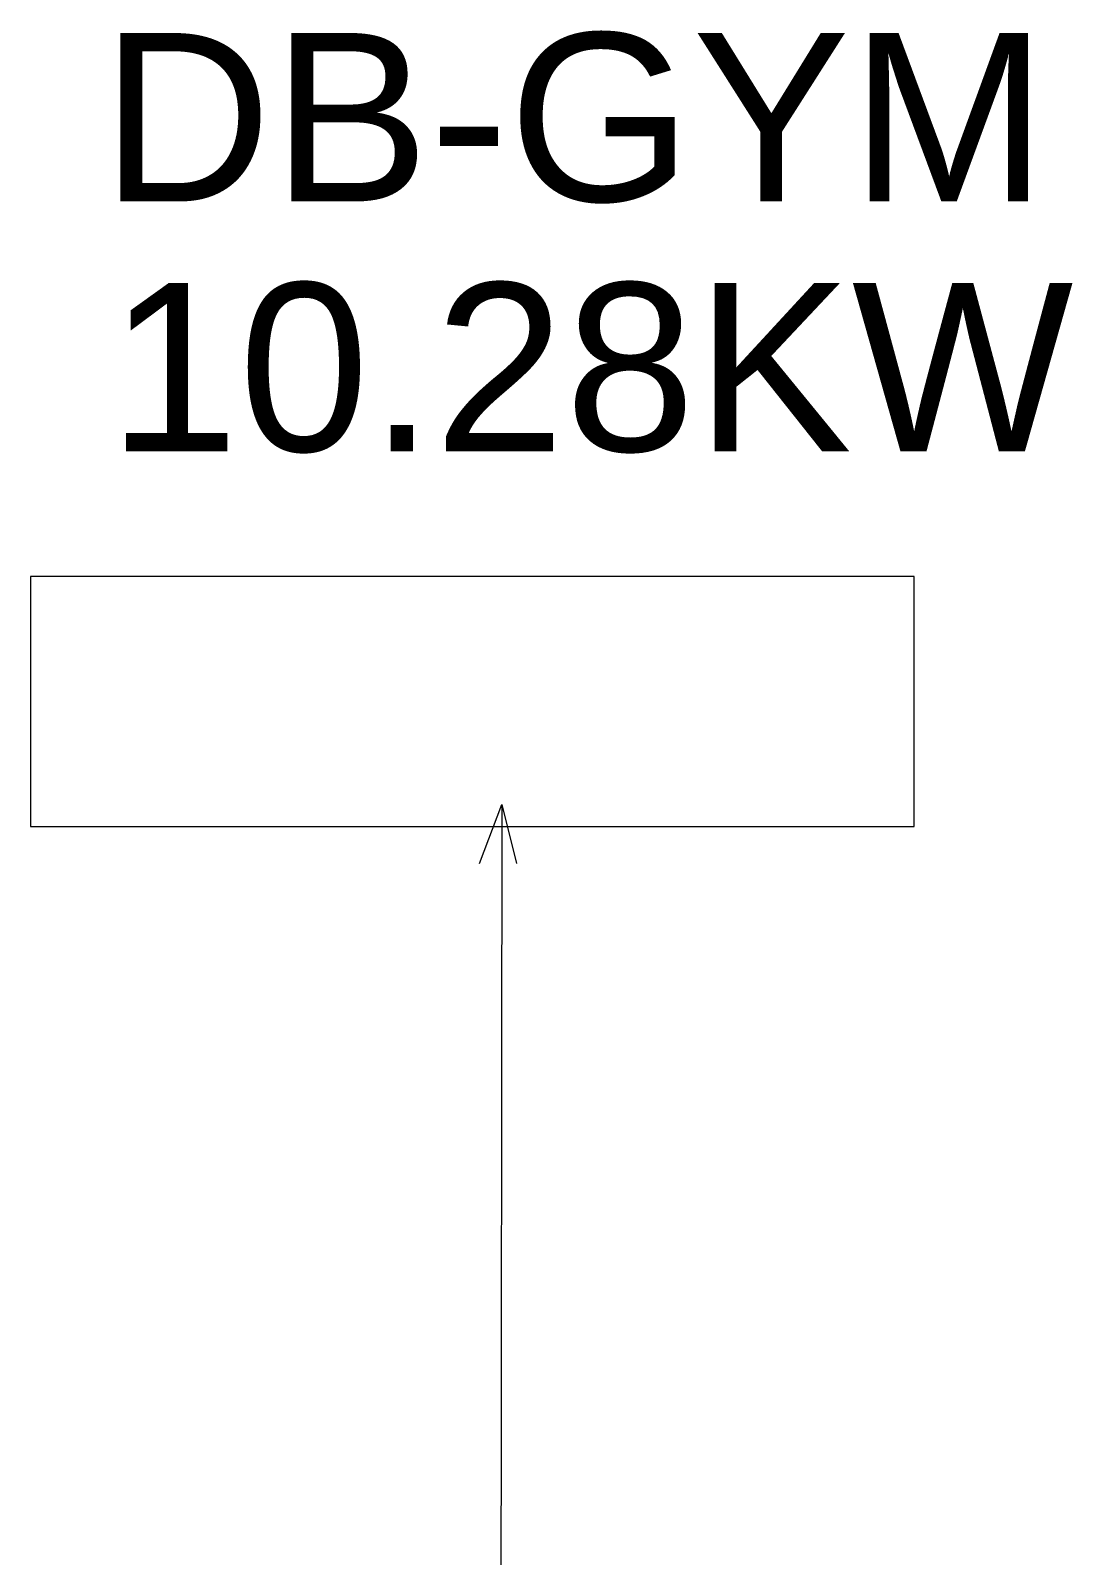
# Model space of a CAD drawing. Header units: inches. Extents: x 0.2 to 10.8, y 0.5 to 8.
# Drawn here: x 1.8783 to 2.1142, y 4.9617 to 5.3069 of the extents above; entities that cross this region are included whole.
import ezdxf

# ---------------------------------------------------------------- set-up
doc = ezdxf.new("R2010")
doc.units = ezdxf.units.IN
doc.header["$MEASUREMENT"] = 0
doc.layers.add('PDF_Geometry', color=7, linetype='Continuous')
doc.layers.add('PDF_Text', color=1, linetype='Continuous')
doc.styles.add('PDF Microsoft Sans Serif', font='micross.ttf')

msp = doc.modelspace()

# ---------------------------------------------------------------- linework, layer by layer
at = {"layer": 'PDF_Geometry', "color": 1, "lineweight": 13}
msp.add_lwpolyline([(1.87833, 5.12667), (2.07833, 5.12667), (2.07833, 5.18333), (1.87833, 5.18333), (1.87833, 5.12667)], dxfattribs=at)
at = {"layer": 'PDF_Geometry', "color": 1, "lineweight": 9}
for points in [[(1.98, 5.11833), (1.985, 5.13167), (1.98833, 5.11833)], [(1.985, 5.13167), (1.98333, 3.735)]]:
    msp.add_lwpolyline(points, dxfattribs=at)

# ---------------------------------------------------------------- texts
at = {"layer": 'PDF_Text', "char_height": 0.038116, "attachment_point": 7, "style": 'PDF Microsoft Sans Serif'}
for s, insert in [('\\W1.005853;DB-GYM', (1.89427, 5.26768)), ('\\W0.997595;10.28KW', (1.89591, 5.21111))]:
    msp.add_mtext(s, dxfattribs=dict(at, insert=insert))

doc.saveas('drawing.dxf')
